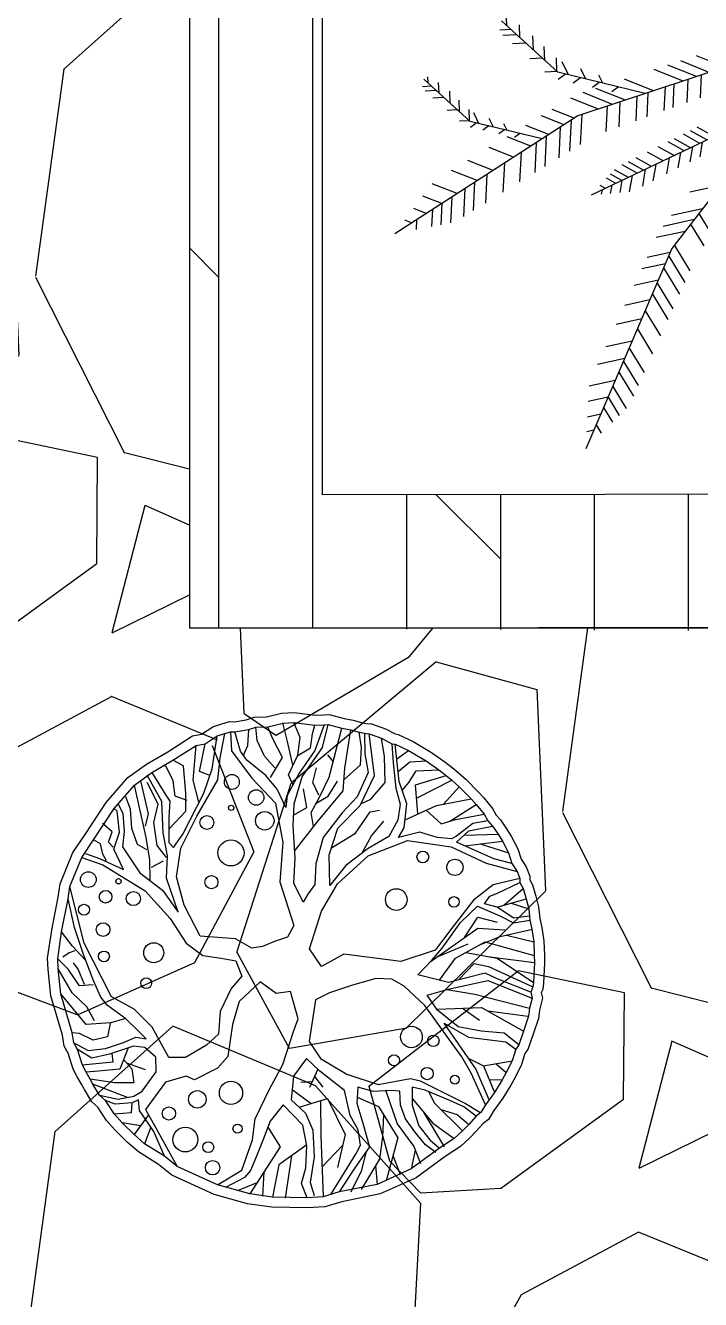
# Model space of a CAD drawing. Extents: x 58467 to 79089, y -33726 to -17391.
# Drawn here: x 74971.2 to 75016.8, y -19358.2 to -19272 of the extents above; entities that cross this region are included whole.
import ezdxf

# ---------------------------------------------------------------- set-up
doc = ezdxf.new("R2010")
doc.units = 0
doc.header["$LTSCALE"] = 100
for name, color, linetype in [('BA_elev4', 252, 'Continuous'), ('BA_env_landscp', 84, 'Continuous'), ('BA_mat_timber', 44, 'Continuous')]:
    doc.layers.add(name, color=color, linetype=linetype)

# ---------------------------------------------------------------- blocks, each defined once
blk = doc.blocks.new('MAVİ SEDİR')
for p, q in [((215615.19, 56198.48), (215610.17, 56175.36)), ((215704.25, 56201.67), (215712.77, 56180.28)), ((215585.95, 56175.88), (215569.75, 56185.72)), ((215594.09, 56182.17), (215578.1, 56191.88)), ((215597.51, 56184.81), (215592.43, 56161.45)), ((215649.45, 56188.15), (215656.36, 56175.69)), ((215652.25, 56192.98), (215658.96, 56180.9)), ((215700.37, 56189.95), (215708.94, 56168.43)), ((215570.08, 56163.61), (215550.79, 56175.34)), ((215589.5, 56178.62), (215584.39, 56155.15)), ((215644.22, 56177.18), (215632.97, 56175.2)), ((215647.79, 56184.68), (215636.83, 56182.75)), ((215643.6, 56175.89), (215650.37, 56163.7)), ((215646.89, 56182.79), (215653.74, 56170.45)), ((215698.38, 56183.93), (215681.27, 56183.12)), ((215697.21, 56180.4), (215705.82, 56158.77)), ((215553.11, 56155.52), (215533.41, 56167.49)), ((215562.02, 56159.35), (215542.14, 56171.43)), ((215580.62, 56171.76), (215575.88, 56149.97)), ((215639.95, 56168.24), (215628.37, 56166.19)), ((215641.24, 56170.93), (215647.94, 56158.85)), ((215695.02, 56173.78), (215677.65, 56172.96)), ((215693.84, 56170.22), (215702.5, 56148.48)), ((215533.39, 56147.06), (215514.1, 56158.77)), ((215541.64, 56150.6), (215522.18, 56162.42)), ((215556.25, 56156.87), (215552.39, 56139.11)), ((215564.7, 56160.49), (215560.9, 56143.04)), ((215635.89, 56159.7), (215623.97, 56157.6)), ((215637.65, 56163.4), (215644.26, 56151.48)), ((215689.34, 56156.63), (215671.53, 56155.79)), ((215691.54, 56163.26), (215673.9, 56162.43)), ((215507.16, 56135.8), (215488.43, 56147.18)), ((215520.87, 56141.68), (215501.85, 56153.24)), ((215543.78, 56151.52), (215539.82, 56133.29)), ((215631.07, 56149.61), (215618.78, 56147.44)), ((215629.57, 56146.44), (215635.97, 56134.9)), ((215633.72, 56155.15), (215640.23, 56143.42)), ((215686.48, 56147.99), (215695.24, 56126.02)), ((215492.68, 56129.59), (215474.26, 56140.78)), ((215514.72, 56139.05), (215510.52, 56119.74)), ((215528.91, 56145.14), (215524.83, 56126.36)), ((215627.33, 56141.75), (215614.74, 56139.53)), ((215626.69, 56140.41), (215633.02, 56129)), ((215685.06, 56143.69), (215666.92, 56142.84)), ((215684.36, 56141.59), (215700.45, 56075.85)), ((215463.8, 56117.19), (215447.19, 56127.28)), ((215474.64, 56121.85), (215456.59, 56132.81)), ((215482.65, 56125.28), (215464.43, 56136.35)), ((215497.94, 56131.84), (215493.6, 56111.92)), ((215622.58, 56131.77), (215610.41, 56129.63)), ((215621.29, 56129.07), (215627.06, 56118.66)), ((215624.4, 56135.59), (215630.67, 56124.29)), ((215682.32, 56135.42), (215663.96, 56134.55)), ((215455.63, 56113.69), (215441.91, 56122.02)), ((215468.29, 56119.12), (215464, 56099.41)), ((215484.88, 56126.24), (215480.45, 56105.83)), ((215618.95, 56124.16), (215609.78, 56122.54)), ((215616.74, 56119.52), (215620.55, 56112.64)), ((215618.95, 56124.16), (215623.71, 56115.57)), ((215678.1, 56122.68), (215659.42, 56121.79)), ((215679.46, 56126.78), (215688.31, 56104.57)), ((215689.31, 56121.38), (215685.62, 56116.46)), ((215434.84, 56104.77), (215428.49, 56108.63)), ((215447.92, 56110.38), (215436.93, 56117.05)), ((215442.87, 56108.21), (215440.7, 56098.25)), ((215455.63, 56113.69), (215452.4, 56098.83)), ((215611.82, 56109.21), (215608.54, 56108.63)), ((215615.29, 56116.48), (215609.14, 56115.4)), ((215612.99, 56111.66), (215615.2, 56107.68)), ((215674.87, 56112.91), (215655.93, 56112.01)), ((215676.28, 56117.16), (215685.17, 56094.85)), ((215692.17, 56109.67), (215698.21, 56106.77)), ((215430.78, 56103.02), (215429.63, 56097.7)), ((215672.75, 56106.51), (215681.01, 56085.8)), ((215692.79, 56107.13), (215688.95, 56102.01)), ((215668.57, 56093.87), (215646.02, 56092.81)), ((215696.29, 56092.85), (215692.29, 56087.51)), ((215695.26, 56097.06), (215703.11, 56093.29)), ((215664.27, 56085.83), (215641.03, 56084.73)), ((215660.87, 56080.55), (215667.6, 56063.66)), ((215665.85, 56088.27), (215672.46, 56071.68)), ((215699.02, 56081.67), (215694.9, 56076.17)), ((215698.48, 56083.89), (215708.24, 56079.2)), ((215659.02, 56077.67), (215635.99, 56076.58)), ((215700.45, 56075.85), (215739.11, 56033.43)), ((215701.05, 56075.18), (215700.56, 56066.08)), ((215701.05, 56075.18), (215711.3, 56074.79)), ((215652.26, 56067.18), (215629.52, 56066.1)), ((215650.2, 56063.98), (215663.43, 56009.9)), ((215653.52, 56069.14), (215660.43, 56051.81)), ((215709.42, 56066.01), (215719.95, 56065.6)), ((215710.96, 56064.32), (215710.44, 56054.75)), ((215647.4, 56059.63), (215624.86, 56058.56)), ((215644.76, 56055.54), (215651.87, 56037.68)), ((215717.17, 56057.5), (215727.98, 56057.09)), ((215722.34, 56051.83), (215721.79, 56041.73)), ((215640.02, 56048.17), (215617.79, 56047.12)), ((215636.4, 56042.55), (215643.71, 56024.2)), ((215654.27, 56047.36), (215651.24, 56043.31)), ((215726.47, 56047.31), (215736.2, 56046.93)), ((215728.67, 56044.89), (215728.1, 56034.49)), ((215631.94, 56035.63), (215610.05, 56034.6)), ((215657.14, 56035.64), (215653.97, 56031.42)), ((215656.63, 56037.72), (215661.59, 56035.34)), ((215732.61, 56040.57), (215732.15, 56032.17)), ((215735.5, 56037.4), (215741.18, 56037.18)), ((215623.41, 56022.39), (215601.87, 56021.37)), ((215626.51, 56027.2), (215634.05, 56008.25)), ((215660.01, 56023.89), (215656.72, 56019.5)), ((215659.16, 56027.36), (215665.62, 56024.25)), ((215617.49, 56013.21), (215596.21, 56012.2)), ((215618.81, 56015.26), (215626.54, 55995.85)), ((215662.26, 56014.7), (215658.87, 56010.17)), ((215661.81, 56016.52), (215669.84, 56012.66)), ((215612.78, 56005.88), (215591.68, 56004.89)), ((215663.43, 56009.9), (215695.24, 55975.01)), ((215663.93, 56009.35), (215663.53, 56001.87)), ((215663.93, 56009.35), (215672.36, 56009.03)), ((215606.39, 55995.97), (215586.97, 55995.05)), ((215609.03, 56000.08), (215616.5, 55981.34)), ((215670.81, 56001.81), (215679.48, 56001.48)), ((215672.08, 56000.42), (215671.65, 55992.54)), ((215677.19, 55994.81), (215686.08, 55994.47)), ((215601.57, 55988.49), (215585.54, 55987.74)), ((215601.57, 55988.49), (215607.2, 55974.37)), ((215681.44, 55990.15), (215680.99, 55981.84)), ((215684.84, 55986.42), (215692.84, 55986.12)), ((215686.65, 55984.44), (215686.18, 55975.88)), ((215597.03, 55981.44), (215584.19, 55980.83)), ((215594.05, 55976.82), (215597.83, 55967.35)), ((215689.89, 55980.88), (215689.51, 55973.97)), ((215692.27, 55978.27), (215696.94, 55978.09)), ((215589.32, 55969.48), (215581.9, 55969.13)), ((215586.93, 55965.76), (215588.95, 55960.71))]:
    blk.add_line(p, q)
for points in [[(215733.44, 56289.88), (215567.74, 56161.8), (215416.92, 56097.07)], [(215733.44, 56289.88), (215667.64, 56091.05), (215578.76, 55953.08)], [(215733.44, 56289.88), (215651.08, 56191.59), (215607.85, 56100.87)]]:
    blk.add_lwpolyline(points)
blk = doc.blocks.new('buxus')
at = {"linetype": 'Continuous'}
for p, q in [((2913.06, 24934.84), (2912.54, 24936.93)), ((2914.46, 24935.27), (2913.75, 24936.98)), ((2915.85, 24935.7), (2916.12, 24936.69)), ((2917.18, 24936.72), (2916.12, 24933.83)), ((2916.99, 24934.16), (2917.62, 24936.74)), ((2904.55, 24931.75), (2905.14, 24935.46)), ((2905.47, 24932.99), (2905.99, 24935.75)), ((2906.63, 24935.94), (2906.75, 24933.79)), ((2907.74, 24933.75), (2907.13, 24935.91)), ((2908.58, 24934.38), (2908.69, 24936.19)), ((2909.65, 24934.95), (2909.49, 24936.44)), ((2911.36, 24935.23), (2910.85, 24936.49)), ((2912.5, 24933.02), (2911.36, 24935.23)), ((2914.21, 24933.31), (2914.46, 24935.27)), ((2915.64, 24934.11), (2915.85, 24935.7)), ((2917.73, 24930.8), (2919.18, 24936.35)), ((2919.5, 24931.85), (2920.18, 24936.16)), ((2921.38, 24934.17), (2921.12, 24935.89)), ((2921.74, 24935.76), (2921.76, 24933.43)), ((2922.84, 24930.99), (2922.27, 24935.71)), ((2902.42, 24930.47), (2902.75, 24934.39)), ((2903.14, 24931.47), (2903.79, 24934.58)), ((2906.75, 24933.79), (2909.04, 24930.71)), ((2908.09, 24933.31), (2908.58, 24934.38)), ((2910.44, 24933.17), (2909.65, 24934.95)), ((2913.65, 24932.16), (2913.06, 24934.84)), ((2914.14, 24933.23), (2915.64, 24934.11)), ((2916.12, 24933.83), (2914.35, 24931.28)), ((2914.7, 24930.84), (2916.99, 24934.16)), ((2921.28, 24932.21), (2921.38, 24934.17)), ((2923.98, 24933.14), (2923.64, 24935.21)), ((2924.81, 24934.59), (2924.96, 24932.42)), ((2925.64, 24930.34), (2925.19, 24934.54)), ((2925.37, 24932.88), (2926.67, 24933.83)), ((2901.34, 24932.08), (2900.14, 24932.72)), ((2905.21, 24930.5), (2905.47, 24932.99)), ((2908.45, 24932.72), (2907.74, 24933.75)), ((2910.6, 24930.99), (2908.45, 24932.72)), ((2911.64, 24931.86), (2910.44, 24933.17)), ((2911.15, 24930.79), (2912.5, 24933.02)), ((2913.16, 24931.09), (2914.21, 24933.31)), ((2918.22, 24932.55), (2917.61, 24933.35)), ((2921.76, 24933.43), (2922.13, 24931.34)), ((2924.06, 24930.2), (2923.98, 24933.14)), ((2924.96, 24932.42), (2925.26, 24929.57)), ((2925.52, 24931.45), (2926.84, 24932.56)), ((2926.84, 24932.56), (2928.67, 24932.65)), ((2898.89, 24928.09), (2897.22, 24931.03)), ((2897.78, 24931.35), (2899.34, 24928.78)), ((2899.38, 24932.01), (2899.06, 24932.15)), ((2900.15, 24930.39), (2899.38, 24932.01)), ((2901.59, 24929.01), (2901.34, 24932.08)), ((2904.24, 24931.06), (2903.14, 24931.47)), ((2903.63, 24929.01), (2904.55, 24931.75)), ((2911.9, 24929.46), (2910.6, 24930.99)), ((2914.35, 24931.28), (2913.03, 24928.75)), ((2913.65, 24929.98), (2913.16, 24931.09)), ((2915.9, 24930.21), (2916.33, 24931.88)), ((2919.32, 24929.28), (2919.5, 24931.85)), ((2919.35, 24930.48), (2921.28, 24932.21)), ((2922.13, 24931.34), (2920.91, 24928.59)), ((2921.24, 24927.62), (2922.84, 24930.99)), ((2926.71, 24930.23), (2927.55, 24931.54)), ((2927.49, 24929.95), (2930.91, 24931.02)), ((2927.55, 24931.54), (2930.11, 24931.64)), ((2897.12, 24924.03), (2895.82, 24929.93)), ((2897.37, 24926.67), (2896.52, 24930.41)), ((2898.47, 24927.77), (2897.23, 24930.21)), ((2900.41, 24928.67), (2900.15, 24930.39)), ((2903.05, 24928.01), (2902.42, 24930.47)), ((2902.84, 24926.42), (2905.21, 24930.5)), ((2909.04, 24930.71), (2911.68, 24927.87)), ((2913.81, 24927.8), (2914.7, 24930.84)), ((2915.21, 24927.4), (2914.84, 24929.49)), ((2916.58, 24928.8), (2915.9, 24930.21)), ((2916.67, 24928.58), (2917.73, 24930.8)), ((2917.65, 24928.69), (2918.68, 24930.38)), ((2922.45, 24928.34), (2924.06, 24930.2)), ((2925.26, 24929.57), (2925.76, 24927.78)), ((2926.51, 24927.81), (2925.64, 24930.34)), ((2925.98, 24929.33), (2926.71, 24930.23)), ((2927.73, 24926.67), (2927.49, 24929.95)), ((2927.6, 24928.45), (2931.58, 24930.46)), ((2930.62, 24927.78), (2932.39, 24929.73)), ((2895.35, 24927.2), (2894.83, 24928.61)), ((2899.03, 24924.55), (2898.89, 24928.09)), ((2899.34, 24928.78), (2899.79, 24928.12)), ((2899.79, 24928.12), (2899.68, 24926.31)), ((2901.75, 24928.19), (2900.41, 24928.67)), ((2901.24, 24924.41), (2903.63, 24929.01)), ((2901.58, 24926.98), (2901.59, 24929.01)), ((2912.87, 24927.39), (2911.9, 24929.46)), ((2913.03, 24928.75), (2912.87, 24927.39)), ((2915.73, 24926.82), (2916.67, 24928.58)), ((2916.15, 24927.81), (2917.65, 24928.69)), ((2916.37, 24925.71), (2919.32, 24929.28)), ((2920.91, 24928.59), (2919.21, 24926.79)), ((2921.32, 24927.8), (2922.45, 24928.34)), ((2929.85, 24927.63), (2933.73, 24928.38)), ((2893.86, 24927), (2893.53, 24927.29)), ((2894.11, 24924.6), (2893.86, 24927)), ((2893.92, 24927.9), (2894.5, 24926.72)), ((2894.5, 24926.72), (2894.63, 24924.69)), ((2895.51, 24925.03), (2895.35, 24927.2)), ((2897.06, 24925.31), (2897.37, 24926.67)), ((2898, 24925.72), (2898.47, 24927.77)), ((2899.74, 24925.03), (2901.58, 24926.98)), ((2911.68, 24927.87), (2912.53, 24923.47)), ((2913.69, 24925.31), (2913.81, 24927.8)), ((2913.72, 24926.52), (2915.21, 24927.4)), ((2915.97, 24925.25), (2915.73, 24926.82)), ((2919.21, 24926.79), (2917.08, 24924.01)), ((2918.71, 24925.05), (2921.24, 24927.62)), ((2920.73, 24924.52), (2922.37, 24926.91)), ((2922.37, 24926.91), (2923.41, 24927.1)), ((2925.76, 24927.78), (2925.49, 24925.97)), ((2926.19, 24925.09), (2926.51, 24927.81)), ((2926.3, 24926.01), (2929.85, 24927.63)), ((2928.67, 24927.09), (2930.38, 24925.55)), ((2931.35, 24925.85), (2934.31, 24927.74)), ((2931.99, 24926.06), (2935.2, 24926.66)), ((2893.28, 24924.65), (2892.2, 24925.58)), ((2898.36, 24923.1), (2898, 24925.72)), ((2899.68, 24926.31), (2899.68, 24923.45)), ((2901.03, 24922.82), (2902.84, 24926.42)), ((2913.92, 24921.71), (2913.69, 24925.31)), ((2913.85, 24922.46), (2916.37, 24925.71)), ((2922.5, 24924.21), (2923.92, 24925.84)), ((2925.49, 24925.97), (2924.48, 24924.13)), ((2930.38, 24925.55), (2931.99, 24926.06)), ((2933.92, 24925.6), (2932.11, 24924.18)), ((2933.48, 24924.76), (2936.15, 24925.3)), ((2935.63, 24925.89), (2933.92, 24925.6)), ((2891.98, 24923.32), (2891.18, 24923.74)), ((2892.87, 24923.5), (2893.28, 24924.65)), ((2893.48, 24922.7), (2894.11, 24924.6)), ((2894.63, 24924.69), (2894.44, 24922.96)), ((2896.15, 24923.24), (2895.51, 24925.03)), ((2897.54, 24921.49), (2897.12, 24924.03)), ((2899.54, 24921.94), (2899.03, 24924.55)), ((2900.2, 24922.87), (2901.24, 24924.41)), ((2917.08, 24924.01), (2916.26, 24921.04)), ((2917.74, 24922.08), (2918.71, 24925.05)), ((2917.99, 24922.84), (2920.73, 24924.52)), ((2921.47, 24922.27), (2922.5, 24924.21)), ((2924.48, 24924.13), (2922.13, 24922.76)), ((2925.55, 24924.02), (2926.19, 24925.09)), ((2927.98, 24924.63), (2925.55, 24924.02)), ((2929.93, 24924.03), (2927.98, 24924.63)), ((2931.54, 24923.86), (2929.93, 24924.03)), ((2932.11, 24924.18), (2931.54, 24923.86)), ((2932.1, 24923.5), (2933.48, 24924.76)), ((2932.96, 24924.29), (2936.79, 24924.39)), ((2892.26, 24922.13), (2891.98, 24923.32)), ((2893.39, 24922.92), (2892.87, 24923.5)), ((2894.56, 24920.41), (2893.48, 24922.7)), ((2894.44, 24922.96), (2896.41, 24920.02)), ((2897.2, 24922.61), (2896.15, 24923.24)), ((2899.4, 24921.78), (2898.36, 24923.1)), ((2899.68, 24923.45), (2900.2, 24922.87)), ((2900.54, 24919.57), (2901.03, 24922.82)), ((2912.53, 24923.47), (2912.17, 24919.01)), ((2922.13, 24922.76), (2919.61, 24920.87)), ((2922.14, 24921.94), (2926.57, 24923.68)), ((2926.57, 24923.68), (2931.48, 24922.95)), ((2931.48, 24922.95), (2935.45, 24921.14)), ((2936.31, 24921.62), (2932.1, 24923.5)), ((2933.04, 24923.09), (2934.85, 24923.3)), ((2934.77, 24923.29), (2937.97, 24922.29)), ((2934.85, 24923.3), (2937.27, 24923.59)), ((2889.86, 24921.78), (2892.24, 24920.92)), ((2890.29, 24922.2), (2891.86, 24921.66)), ((2891.86, 24921.66), (2894.56, 24920.41)), ((2892.24, 24920.92), (2897, 24918.01)), ((2892.64, 24921.39), (2892.26, 24922.13)), ((2897.56, 24919.16), (2897.54, 24921.49)), ((2897.71, 24920.67), (2899.07, 24921.39)), ((2899.42, 24919.45), (2899.54, 24921.94)), ((2913.77, 24918.85), (2913.92, 24921.71)), ((2916.26, 24921.04), (2916.13, 24918.71)), ((2917.81, 24918.62), (2917.74, 24922.08)), ((2919.61, 24920.87), (2917.81, 24918.62)), ((2918.69, 24918.8), (2922.14, 24921.94)), ((2935.45, 24921.14), (2938.93, 24920.18)), ((2938.33, 24921.1), (2936.31, 24921.62)), ((2896.41, 24920.02), (2898.96, 24918.08)), ((2900.74, 24915.59), (2899.42, 24919.45)), ((2901.41, 24916.37), (2900.54, 24919.57)), ((2890.14, 24912.12), (2888.54, 24918.5)), ((2897, 24918.01), (2899.83, 24914.88)), ((2898.96, 24918.08), (2900.74, 24915.59)), ((2912.17, 24919.01), (2913.75, 24914.11)), ((2914.83, 24916.71), (2913.77, 24918.85)), ((2916.13, 24918.71), (2915.34, 24917.63)), ((2916.9, 24915.73), (2918.69, 24918.8)), ((2936.24, 24918.69), (2934.01, 24916.95)), ((2939.22, 24919.41), (2936.24, 24918.69)), ((2936.72, 24917.73), (2939.24, 24918.95)), ((2937.44, 24916.37), (2939.62, 24918.25)), ((2889.05, 24913.88), (2888.33, 24917.09)), ((2915.34, 24917.63), (2914.83, 24916.71)), ((2934.01, 24916.95), (2931.55, 24913.78)), ((2935.26, 24916.55), (2935.85, 24917.4)), ((2936.66, 24916.15), (2935.26, 24916.55)), ((2935.85, 24917.4), (2936.72, 24917.73)), ((2936.66, 24916.15), (2939.96, 24917.09)), ((2938.26, 24916.61), (2940.23, 24915.99)), ((2903.22, 24912.9), (2901.41, 24916.37)), ((2915.54, 24911.47), (2916.9, 24915.73)), ((2932.54, 24914.42), (2934.46, 24916.29)), ((2934.46, 24916.29), (2936.99, 24915.18)), ((2938.53, 24914.94), (2936.66, 24916.15)), ((2936.99, 24915.18), (2938.51, 24914.41)), ((2940.32, 24915.15), (2938.53, 24914.94)), ((2890.05, 24910.84), (2889.05, 24913.88)), ((2899.83, 24914.88), (2901.64, 24912.09)), ((2913.75, 24914.11), (2913.05, 24912.8)), ((2929.13, 24910.01), (2934.49, 24913.81)), ((2931.55, 24913.78), (2929.69, 24911.3)), ((2930.49, 24911.56), (2932.54, 24914.42)), ((2932.98, 24912.74), (2934.51, 24915.02)), ((2934.49, 24913.81), (2937.53, 24913.62)), ((2934.51, 24915.02), (2936.68, 24914.49)), ((2937.01, 24912.85), (2940.64, 24913.68)), ((2938.51, 24914.41), (2940.37, 24914.7)), ((2888.82, 24911.77), (2887.59, 24913.38)), ((2907.18, 24912.59), (2903.22, 24912.9)), ((2909.03, 24911.53), (2907.18, 24912.59)), ((2911.59, 24912.3), (2910.22, 24911.72)), ((2913.05, 24912.8), (2911.59, 24912.3)), ((2931.98, 24910.41), (2935.33, 24912.26)), ((2934.73, 24911.93), (2937.01, 24912.85)), ((2935.33, 24912.26), (2940.86, 24910.73)), ((2937.73, 24913.01), (2940.79, 24912.24)), ((2888.45, 24911), (2887.74, 24910.53)), ((2889.1, 24911.25), (2888.45, 24911)), ((2890.27, 24910.24), (2888.82, 24911.77)), ((2891.21, 24907.8), (2890.05, 24910.84)), ((2893.2, 24906.06), (2890.14, 24912.12)), ((2901.64, 24912.09), (2903.52, 24910.73)), ((2910.22, 24911.72), (2909.03, 24911.53)), ((2916.88, 24909.48), (2915.54, 24911.47)), ((2919.38, 24910.85), (2916.88, 24909.48)), ((2925.82, 24910.03), (2919.38, 24910.85)), ((2929.69, 24911.3), (2925.82, 24910.03)), ((2929.35, 24910.24), (2930.49, 24911.56)), ((2929.83, 24910.51), (2933.39, 24912.04)), ((2933.16, 24911.06), (2936.66, 24910.43)), ((2888.34, 24909.19), (2887.16, 24910.35)), ((2889.47, 24909.16), (2888.94, 24909.89)), ((2903.52, 24910.73), (2905.59, 24910.42)), ((2905.59, 24910.42), (2907.21, 24910.11)), ((2907.21, 24910.11), (2907.92, 24908.4)), ((2927.72, 24908.52), (2929.35, 24910.24)), ((2930.16, 24907.93), (2931.98, 24910.41)), ((2932.33, 24907.96), (2934.08, 24909.81)), ((2934.08, 24909.81), (2935.7, 24909.49)), ((2935.43, 24910.65), (2936.16, 24910.52)), ((2935.7, 24909.49), (2940.7, 24907.17)), ((2936.16, 24910.52), (2940.87, 24909.91)), ((2936.66, 24910.43), (2940.76, 24907.67)), ((2888.77, 24906.5), (2887.2, 24909.23)), ((2889.6, 24907.28), (2888.34, 24909.19)), ((2890.18, 24907.46), (2889.47, 24909.16)), ((2907.92, 24908.4), (2906.71, 24907.01)), ((2923, 24908.13), (2920.28, 24907.35)), ((2924.82, 24908.04), (2923, 24908.13)), ((2926.19, 24907.26), (2924.82, 24908.04)), ((2931.21, 24907.67), (2927.72, 24908.52)), ((2935.33, 24908.73), (2931.21, 24907.67)), ((2936.68, 24908.1), (2935.33, 24908.73)), ((2940.47, 24906.58), (2936.68, 24908.1)), ((2890.45, 24904.91), (2888.77, 24906.5)), ((2891.17, 24907.42), (2889.6, 24907.28)), ((2892, 24906.02), (2891.21, 24907.8)), ((2906.71, 24907.01), (2905.47, 24904.4)), ((2909.96, 24907.73), (2907.62, 24905.53)), ((2911.76, 24906.44), (2909.96, 24907.73)), ((2909.96, 24907.73), (2909.96, 24907.73)), ((2913.4, 24906.65), (2911.76, 24906.44)), ((2914.25, 24903.59), (2913.4, 24906.65)), ((2917.8, 24906.51), (2916.22, 24905.7)), ((2920.28, 24907.35), (2917.8, 24906.51)), ((2928.53, 24905.09), (2926.19, 24907.26)), ((2928.79, 24906.23), (2931.14, 24906.92)), ((2931.02, 24906.88), (2934.14, 24906.35)), ((2931.14, 24906.92), (2935.64, 24907.91)), ((2935.64, 24907.91), (2940.62, 24905.91)), ((2890.36, 24902.95), (2887.5, 24906.38)), ((2892.78, 24905.07), (2892, 24906.02)), ((2894.83, 24903.56), (2892.78, 24905.07)), ((2895.77, 24904.65), (2893.2, 24906.06)), ((2907.62, 24905.53), (2906.84, 24902.95)), ((2916.22, 24905.7), (2915.51, 24901.01)), ((2931.29, 24901.21), (2928.53, 24905.09)), ((2929.95, 24904.54), (2928.79, 24906.23)), ((2934.14, 24906.35), (2940.33, 24904.78)), ((2891.3, 24903.36), (2890.45, 24904.91)), ((2897.8, 24902.62), (2895.77, 24904.65)), ((2905.47, 24904.4), (2905.29, 24901.84)), ((2929.88, 24904.65), (2934.91, 24904.87)), ((2932.27, 24902.67), (2929.95, 24904.54)), ((2932.78, 24904.78), (2934.68, 24903.44)), ((2934.91, 24904.87), (2939.66, 24902.2)), ((2935.62, 24904.47), (2940.13, 24903.88)), ((2893.14, 24903.12), (2890.36, 24902.95)), ((2893.07, 24903.05), (2892.78, 24901.53)), ((2894.68, 24903.56), (2893.14, 24903.12)), ((2896.17, 24902.26), (2894.83, 24903.56)), ((2897.11, 24901.32), (2896.17, 24902.26)), ((2899.67, 24899.23), (2897.8, 24902.62)), ((2906.84, 24902.95), (2906.31, 24899.32)), ((2913.73, 24902.15), (2914.25, 24903.59)), ((2934.28, 24897.93), (2930.71, 24903.07)), ((2930.71, 24903.07), (2933.45, 24901.51)), ((2934.89, 24902.17), (2932.27, 24902.67)), ((2889.63, 24901.94), (2888.8, 24901.99)), ((2888.99, 24900.87), (2890.59, 24900.02)), ((2891.15, 24901.17), (2889.63, 24901.94)), ((2892.78, 24901.53), (2891.15, 24901.17)), ((2892.53, 24900.25), (2894.58, 24900.92)), ((2894.58, 24900.92), (2895.95, 24901.5)), ((2895.95, 24901.5), (2897.11, 24901.32)), ((2905.29, 24901.84), (2903.91, 24900.59)), ((2912.53, 24898.42), (2913.73, 24902.15)), ((2915.51, 24901.01), (2916.77, 24899.1)), ((2932.7, 24899.3), (2931.29, 24901.21)), ((2933.45, 24901.51), (2937.66, 24900.99)), ((2937.48, 24901.96), (2934.89, 24902.17)), ((2939.13, 24900.66), (2937.48, 24901.96)), ((2937.66, 24900.99), (2938.81, 24900.13)), ((2890.99, 24899.13), (2889.37, 24900.13)), ((2890.59, 24900.02), (2892.53, 24900.25)), ((2892.98, 24899.59), (2890.99, 24899.13)), ((2895.68, 24900.51), (2892.98, 24899.59)), ((2893.25, 24899.68), (2893.38, 24898.69)), ((2895.1, 24900.31), (2894.14, 24897.9)), ((2896.98, 24900.33), (2895.68, 24900.51)), ((2898.23, 24899.25), (2896.98, 24900.33)), ((2903.91, 24900.59), (2901.56, 24899.22)), ((2906.31, 24899.32), (2905.17, 24898)), ((2893.38, 24898.69), (2889.96, 24898.34)), ((2894.14, 24897.9), (2891.75, 24897.66)), ((2894.58, 24898.99), (2895.5, 24897.95)), ((2894.92, 24898.6), (2897.02, 24897.85)), ((2895.5, 24897.95), (2895.74, 24896.37)), ((2898.26, 24897.6), (2898.23, 24899.25)), ((2901.56, 24899.22), (2899.67, 24899.23)), ((2905.17, 24898), (2902.58, 24896.7)), ((2911.01, 24895.65), (2912.53, 24898.42)), ((2915.18, 24899.11), (2913.73, 24897.11)), ((2916.69, 24897.67), (2915.18, 24899.11)), ((2916.46, 24897.89), (2915.53, 24895.82)), ((2916.77, 24899.1), (2919.75, 24897.33)), ((2933.73, 24897.46), (2932.7, 24899.3)), ((2933.48, 24899.09), (2935.15, 24898.26)), ((2935.78, 24894.45), (2934.28, 24897.93)), ((2935.15, 24898.26), (2938.37, 24898.86)), ((2935.15, 24898.26), (2936.36, 24895.27)), ((2936.56, 24898.52), (2937.7, 24897.51)), ((2891.75, 24897.66), (2890.35, 24897.58)), ((2893.55, 24896.37), (2890.8, 24896.77)), ((2896.67, 24895.43), (2898.26, 24897.6)), ((2901.63, 24897.12), (2899.29, 24896.43)), ((2902.58, 24896.7), (2901.63, 24897.12)), ((2913.73, 24897.11), (2913.48, 24894.46)), ((2915.82, 24896.47), (2914.56, 24896.39)), ((2916.09, 24897.07), (2917.04, 24895.87)), ((2919.49, 24895.51), (2916.69, 24897.67)), ((2919.75, 24897.33), (2923.28, 24896.18)), ((2923.28, 24896.18), (2926.91, 24896.84)), ((2926.91, 24896.84), (2928, 24896.57)), ((2928, 24896.57), (2933.1, 24894.05)), ((2935.36, 24893.88), (2933.73, 24897.46)), ((2935.77, 24896.73), (2937.24, 24896.69)), ((2895.02, 24894.72), (2891.13, 24896.2)), ((2895.74, 24896.37), (2893.55, 24896.37)), ((2895.75, 24894.87), (2896.67, 24895.43)), ((2899.29, 24896.43), (2897.04, 24893.34)), ((2909.4, 24892.29), (2911.01, 24895.65)), ((2913.59, 24895.6), (2915.71, 24894.04)), ((2920.1, 24892.67), (2919.49, 24895.51)), ((2920.97, 24895.87), (2920.86, 24894.06)), ((2922.75, 24895.4), (2920.97, 24895.87)), ((2924.71, 24895.48), (2922.75, 24895.4)), ((2924.12, 24895.45), (2925.41, 24891.74)), ((2925.7, 24895.44), (2924.71, 24895.48)), ((2925.79, 24893.86), (2925.7, 24895.44)), ((2927.09, 24895.86), (2927.08, 24893.83)), ((2928.56, 24895.54), (2927.09, 24895.86)), ((2931.33, 24894.36), (2928.56, 24895.54)), ((2928.92, 24895.39), (2929.62, 24894.08)), ((2891.88, 24894.96), (2893.97, 24894.51)), ((2893.65, 24893.97), (2892.55, 24894.38)), ((2895.53, 24894.11), (2893.65, 24893.97)), ((2893.97, 24894.51), (2895.75, 24894.87)), ((2895.52, 24894.11), (2895.42, 24892.98)), ((2896.25, 24894.44), (2895.53, 24894.11)), ((2896.37, 24893.24), (2896.25, 24894.44)), ((2912.56, 24893.9), (2911.09, 24892.05)), ((2914.77, 24891.58), (2912.56, 24893.9)), ((2913.48, 24894.46), (2915.08, 24892.94)), ((2914.36, 24893.63), (2917.55, 24894.61)), ((2916.77, 24894.37), (2916.79, 24890.37)), ((2917.55, 24894.61), (2919.56, 24890.55)), ((2920.86, 24894.06), (2921.55, 24891.82)), ((2920.9, 24894.75), (2923.31, 24893.69)), ((2923.31, 24893.69), (2925.5, 24890.16)), ((2926.33, 24892.3), (2925.79, 24893.86)), ((2927.08, 24894.59), (2929.41, 24891.81)), ((2927.08, 24893.83), (2927.85, 24891.53)), ((2929.62, 24894.08), (2932.76, 24890.94)), ((2932.92, 24893.67), (2931.33, 24894.36)), ((2934.32, 24892.59), (2932.92, 24893.67)), ((2933.1, 24894.05), (2934.72, 24893.06)), ((2895.42, 24892.98), (2893.57, 24892.82)), ((2897.37, 24892.77), (2895.77, 24890.52)), ((2897.98, 24890.89), (2896.37, 24893.24)), ((2897.04, 24893.34), (2898.25, 24891.2)), ((2909.12, 24889.94), (2909.4, 24892.29)), ((2915.08, 24892.94), (2915.89, 24891.02)), ((2921.02, 24891.05), (2920.1, 24892.67)), ((2923.88, 24892.77), (2923.75, 24890.33)), ((2927.39, 24890.83), (2926.33, 24892.3)), ((2928.42, 24892.99), (2930.71, 24889.14)), ((2930.33, 24893.37), (2932.17, 24892.81)), ((2932.17, 24892.81), (2933.49, 24891.68)), ((2896.48, 24891.52), (2894.43, 24891.86)), ((2897.65, 24891.37), (2896.93, 24889.5)), ((2899.19, 24888.08), (2897.98, 24890.89)), ((2898.25, 24891.2), (2900.6, 24886.94)), ((2911.09, 24892.05), (2910.32, 24889.99)), ((2910.84, 24891.38), (2912.23, 24889.15)), ((2915.24, 24889.26), (2914.77, 24891.58)), ((2915.89, 24891.02), (2916.05, 24888.01)), ((2921.28, 24889.33), (2921.02, 24891.05)), ((2921.55, 24891.82), (2922.28, 24889.14)), ((2925.41, 24891.74), (2927.27, 24889.17)), ((2928.61, 24889.37), (2927.39, 24890.83)), ((2927.85, 24891.53), (2929.08, 24889.92)), ((2929.41, 24891.81), (2931.84, 24890.09)), ((2907.9, 24886.51), (2909.12, 24889.94)), ((2910.32, 24889.99), (2909.55, 24888.08)), ((2915.22, 24889.37), (2912.07, 24887.12)), ((2915.12, 24886.78), (2915.24, 24889.26)), ((2916.79, 24890.37), (2917.06, 24883.5)), ((2919.26, 24889.29), (2916.93, 24886.84)), ((2919.56, 24890.55), (2918.67, 24886.83)), ((2920.77, 24888.41), (2921.28, 24889.33)), ((2923.75, 24890.33), (2923.41, 24887.76)), ((2925.5, 24890.16), (2924.18, 24885.32)), ((2929.76, 24888.51), (2928.61, 24889.37)), ((2929.08, 24889.92), (2930.16, 24888.98)), ((2912.23, 24889.15), (2908.79, 24883.85)), ((2909.55, 24888.08), (2908.88, 24886.47)), ((2913.51, 24888.15), (2912.8, 24883.36)), ((2916.05, 24888.01), (2915.6, 24885.14)), ((2919.49, 24886.26), (2920.77, 24888.41)), ((2922.28, 24889.14), (2920.58, 24886.67)), ((2921.93, 24888.64), (2921.36, 24886.4)), ((2924.94, 24888.1), (2925.76, 24886.03)), ((2927.44, 24888.78), (2926.97, 24886.65)), ((2927.27, 24889.17), (2928.05, 24887.28)), ((2905.16, 24884.85), (2907.9, 24886.51)), ((2908.88, 24886.47), (2908.21, 24885.7)), ((2912.07, 24887.12), (2911.36, 24883.47)), ((2914.63, 24885.03), (2915.12, 24886.78)), ((2920.58, 24886.67), (2918.89, 24884.06)), ((2921.36, 24886.4), (2920.19, 24884.05)), ((2923.41, 24887.76), (2921.35, 24884.35)), ((2922.97, 24887.03), (2923.14, 24884.92)), ((2908.21, 24885.7), (2906.06, 24884.57)), ((2909.59, 24885.08), (2907.41, 24884.17)), ((2910.37, 24886.28), (2910.25, 24883.6)), ((2915.26, 24883.4), (2914.63, 24885.03)), ((2915.6, 24885.14), (2916.06, 24883.65)), ((2917.93, 24883.79), (2919.49, 24886.26))]:
    blk.add_line(p, q, dxfattribs=at)
blk.add_lwpolyline([(2907.07, 24937.05), (2908.41, 24937.29), (2909.3, 24937.57), (2910.69, 24937.62), (2912.38, 24938.04), (2913.79, 24938.11), (2916.17, 24937.82), (2917.13, 24937.86), (2917.75, 24937.88), (2919.42, 24937.44), (2920.44, 24937.26), (2921.39, 24936.99), (2921.91, 24936.88), (2922.52, 24936.82), (2924.1, 24936.25), (2925.17, 24935.69), (2925.53, 24935.63), (2927.21, 24934.83), (2929.29, 24933.6), (2930.79, 24932.56), (2931.62, 24931.91), (2932.32, 24931.32), (2933.17, 24930.55), (2934.55, 24929.16), (2935.17, 24928.48), (2936.14, 24927.3), (2936.56, 24926.55), (2937.04, 24926.01), (2937.74, 24925.01), (2938.25, 24924.15), (2939.02, 24922.73), (2939.37, 24921.58), (2939.94, 24920.7), (2940.35, 24919.64), (2940.36, 24919.25), (2940.67, 24918.69), (2941.05, 24917.39), (2941.35, 24916.19), (2941.46, 24915.27), (2941.49, 24914.88), (2941.72, 24913.87), (2941.92, 24912.34), (2942, 24910.76), (2942, 24909.89), (2941.88, 24907.59), (2941.81, 24906.9), (2941.65, 24906.49), (2941.78, 24905.89), (2941.44, 24904.56), (2941.32, 24903.62), (2940.74, 24901.84), (2940.14, 24900.13), (2939.79, 24899.65), (2939.43, 24898.44), (2938.7, 24896.98), (2938.22, 24896.11), (2937.31, 24894.65), (2936.7, 24893.79), (2936.3, 24893.25), (2935.69, 24892.24), (2935.09, 24891.76), (2934.31, 24890.9), (2933.55, 24890.13), (2932.55, 24889.2), (2930.81, 24888.05), (2927.55, 24885.67), (2923.49, 24883.84), (2919.17, 24882.96), (2917.26, 24882.38), (2915.28, 24882.26), (2911.27, 24882.34), (2908.56, 24882.74), (2904.77, 24883.78), (2900, 24885.97), (2898.53, 24887.15), (2896.25, 24888.59), (2894.99, 24889.69), (2893.6, 24891.08), (2892.67, 24892.13), (2891.69, 24893.62), (2891.01, 24894.22), (2890.16, 24895.62), (2889.82, 24896.2), (2889.35, 24897.05), (2888.91, 24897.91), (2888.32, 24899.69), (2887.9, 24900.5), (2887.69, 24901.73), (2886.38, 24906.16), (2886.07, 24909.15), (2886.02, 24910.41), (2886.48, 24913.57), (2887.22, 24917.29), (2887.44, 24918.8), (2888.86, 24922.31), (2890.24, 24924.37), (2892.62, 24927.97), (2895.05, 24930.77), (2897.17, 24932.3), (2899.55, 24933.69), (2902.33, 24935.47), (2903.37, 24935.66), (2904.64, 24936.48), (2905.64, 24936.83), (2906.5, 24937.09)], close=True, dxfattribs=at)
blk.add_lwpolyline([(2907.13, 24935.91), (2908.69, 24936.19), (2909.49, 24936.44), (2910.85, 24936.49), (2912.55, 24936.92), (2913.75, 24936.98), (2916.12, 24936.69), (2917.18, 24936.72), (2917.62, 24936.74), (2919.18, 24936.33), (2920.18, 24936.16), (2921.12, 24935.89), (2921.74, 24935.76), (2922.27, 24935.71), (2923.64, 24935.21), (2924.81, 24934.59), (2925.19, 24934.54), (2926.67, 24933.83), (2928.67, 24932.65), (2930.11, 24931.64), (2930.91, 24931.02), (2931.58, 24930.46), (2932.39, 24929.73), (2933.73, 24928.38), (2934.31, 24927.74), (2935.2, 24926.66), (2935.63, 24925.89), (2936.15, 24925.3), (2936.79, 24924.39), (2937.27, 24923.59), (2937.97, 24922.29), (2938.33, 24921.1), (2938.93, 24920.18), (2939.22, 24919.41), (2939.24, 24918.95), (2939.62, 24918.25), (2939.96, 24917.09), (2940.23, 24915.99), (2940.33, 24915.15), (2940.37, 24914.7), (2940.6, 24913.67), (2940.79, 24912.24), (2940.86, 24910.73), (2940.87, 24909.91), (2940.76, 24907.67), (2940.7, 24907.17), (2940.47, 24906.58), (2940.62, 24905.91), (2940.33, 24904.78), (2940.21, 24903.87), (2939.66, 24902.2), (2939.13, 24900.66), (2938.76, 24900.17), (2938.37, 24898.86), (2937.7, 24897.51), (2937.24, 24896.69), (2936.36, 24895.27), (2935.78, 24894.45), (2935.36, 24893.88), (2934.83, 24893), (2934.32, 24892.59), (2933.49, 24891.68), (2932.76, 24890.95), (2931.84, 24890.09), (2930.16, 24888.98), (2926.97, 24886.65), (2923.14, 24884.92), (2918.89, 24884.06), (2917.06, 24883.5), (2915.26, 24883.4), (2911.36, 24883.47), (2908.79, 24883.85), (2905.16, 24884.85), (2900.6, 24886.94), (2899.19, 24888.08), (2896.93, 24889.5), (2895.77, 24890.52), (2894.43, 24891.86), (2893.57, 24892.82), (2892.55, 24894.38), (2891.88, 24894.96), (2891.13, 24896.2), (2890.8, 24896.77), (2890.35, 24897.58), (2889.96, 24898.34), (2889.37, 24900.13), (2888.99, 24900.87), (2888.8, 24901.99), (2887.5, 24906.38), (2887.2, 24909.23), (2887.16, 24910.35), (2887.59, 24913.38), (2888.33, 24917.09), (2888.54, 24918.5), (2889.86, 24921.78), (2891.18, 24923.74), (2893.53, 24927.29), (2895.82, 24929.93), (2897.78, 24931.35), (2900.14, 24932.72), (2902.75, 24934.39), (2903.79, 24934.58), (2905.14, 24935.46), (2905.99, 24935.75), (2906.63, 24935.94), (2907.13, 24935.91)], dxfattribs=at)
for centre, radius in [((2906.78, 24930.28), 0.839), ((2909.52, 24928.53), 0.87), ((2906.7, 24927.36), 0.296), ((2910.49, 24925.9), 1.04), ((2903.97, 24925.7), 0.783), ((2906.68, 24922.28), 1.47), ((2928.3, 24921.82), 0.659), ((2931.91, 24920.65), 0.916), ((2890.61, 24919.27), 0.886), ((2904.48, 24918.98), 0.737), ((2892.55, 24917.33), 0.712), ((2894.01, 24919.08), 0.298), ((2925.31, 24917.02), 1.22), ((2895.68, 24917.13), 0.797), ((2931.81, 24916.76), 0.592), ((2890.12, 24915.87), 0.618), ((2892.27, 24913.63), 0.773), ((2892.37, 24910.61), 0.61), ((2897.98, 24911.03), 1.13), ((2897.13, 24907.59), 0.611), ((2927.02, 24901.53), 1.22), ((2929.48, 24901.09), 0.647), ((2925.05, 24898.9), 0.616), ((2928.79, 24897.4), 0.69), ((2906.68, 24895.23), 1.31), ((2931.91, 24896.72), 0.496), ((2902.89, 24894.5), 0.979), ((2899.69, 24892.91), 0.748), ((2901.54, 24889.97), 1.4), ((2907.42, 24891.19), 0.511), ((2904.12, 24889.11), 0.616), ((2904.61, 24886.79), 0.81)]:
    blk.add_circle(centre, radius, dxfattribs=at)

msp = doc.modelspace()

# ---------------------------------------------------------------- hatches: boundary and pattern name
at = {"layer": 'BA_elev4'}
h = msp.add_hatch(dxfattribs=at)
h.set_pattern_fill('GRAVEL', color=256, scale=2, angle=224.5302)
h.set_pattern_definition([(92.5429865, (32893.2816, 12386.34), (-30.9127423, 610.93142198), [6.83443, -676.609673]), (49.49994, (32892.9784, 12393.1677), (-398.94692368, -463.71775046), [11.728094, -1161.08098]), (357.040646, (32900.5952, 12402.0858), (-754.0216222, 42.10502648), [8.26963, -818.694456]), (131.803888, (32905.8125, 12425.0333), (676.29131219, -759.91229827), [10.68009, -1057.32875]), (157.363853, (32898.6933, 12432.9946), (608.57515158, -256.44579325), [10.472674, -1036.796155]), (221.803888, (32889.0273, 12437.0253), (759.91229827, 676.29131219), [10.68009, -1057.32875]), (262.2244395, (32881.066, 12429.9061), (114.533728223, 825.27218849), [14.123873, -1398.262306]), (296.7855274, (32879.1552, 12415.912), (530.255773965, -1046.092698654), [13.33439, -1320.10513]), (345.9597646, (32885.1644, 12404.0085), (752.843487, -185.78429451), [10.71626, -1060.910914]), (39.766557, (32895.5605, 12401.4087), (-433.98314148, -355.66376384), [12.234266, -599.47874]), (86.9276368, (32904.9645, 12409.2345), (42.69409434, 825.86125609), [15.82156, -1566.33545]), (3.344274, (32869.604, 12390.1264), (467.25215417, 32.0908775), [5.40009, -534.611316]), (35.9994334, (32874.995, 12390.4414), (-542.03712601, -390.69997955), [10.27364, -1017.09278]), (89.5302, (32883.307, 12396.48), (-35.625283, 36.21435), [7.184187, -64.65786]), (67.72879, (32890.1166, 12394.628), (-109.8211875, -250.55511725), [3.868826, -383.012447]), (156.331609, (32891.583, 12398.208), (143.0902002, -73.0177691), [5.47131, -268.09506]), (255.493956, (32886.572, 12400.405), (-37.392486, -179.304551), [8.886393, -287.325963]), (26.09525, (32884.346, 12391.802), (-108.0539847, -35.0362156), [6.425743, -154.21796]), (240.9197393, (32912.5871, 12418.871), (-255.26765807, -464.89588377), [9.00176, -891.176533]), (294.876375, (32908.212, 12411.004), (-247.02071163, 540.85899089), [7.55198, -747.644314]), (157.72879, (32891.471, 12384.559), (250.55511725, -109.8211875), [7.7376, -379.14367]), (208.1406587, (32884.3105, 12387.4913), (469.01935696, 247.60977929), [9.00176, -891.176533]), (203.974154, (32890.4995, 12441.324), (252.32232006, 105.69771425), [8.680704, -425.354686]), (159.3053396, (32882.5677, 12437.7967), (572.94986854, -220.2314422), [7.27344, -720.07187]), (291.331609, (32855.4835, 12420.417), (105.6977143, -252.32232006), [7.7376, -379.14367]), (241.8842237, (32858.2982, 12413.2093), (328.28542714, 607.986084), [8.515655, -843.04752]), (293.974154, (32873.2285, 12437.873), (-105.69771425, 252.32232006), [4.34035, -429.69504]), (325.840131, (32857.656, 12422.554), (178.7154834, -109.2321199), [2.59029, -256.4399]), (30.493956, (32859.8, 12421.1), (-144.2683354, -70.6614987), [10.472674, -198.98109]), (50.539205, (32868.824, 12426.4143), (-326.51822435, -392.46718228), [9.70534, -960.827297]), (168.220267, (32883.365, 12403.664), (107.464917, -36.8034183), [7.32648, -175.835527]), (217.6874256, (32876.1933, 12405.1597), (-686.894529064, -533.2011121), [12.791135, -1266.32018]), (285.475595, (32866.071, 12397.34), (-104.51957904, 396.00158787), [5.230165, -517.787846]), (314.5302, (32867.466, 12392.3), (71.839634, -0.58907), [3.048, -47.752]), (344.786636, (32870.617, 12426.0403), (-394.23438506, 110.9993227), [7.05734, -698.678815]), (272.5429865, (32877.427, 12424.1884), (30.9127423, -610.93142198), [13.66886, -669.775244]), (224.5302, (32878.033, 12410.533), (-0.58907, -71.839634), [13.208, -37.592]), (189.8350455, (32868.6177, 12401.2704), (-611.52048952, -102.75237657), [8.03219, -795.186334]), (118.584803, (32860.7036, 12399.8984), (-106.2867819, 180.4826862), [7.39658, -362.433]), (72.1761744, (32857.1646, 12406.3934), (331.81983286, 1039.02388737), [12.0429, -1192.24929]), (39.9562778, (32860.8508, 12417.8583), (506.41184293, 426.91433021), [12.74059, -1261.31693])])
h.paths.add_polyline_path([(75022.337, -19634.019), (74959.683, -19634.019), (74959.683, -19181.496), (75042.223, -19181.496), (75042.223, -19226.496), (74982.238, -19226.496), (74982.237, -19312.79), (75017.763, -19312.79), (75017.62, -19502.644), (74982.464, -19502.617), (74982.398, -19588.912), (75022.337, -19588.957)])
at = {"layer": 'BA_mat_timber'}
h = msp.add_hatch(dxfattribs=at)
h.set_pattern_fill('DOLMIT', color=256, angle=90)
h.set_pattern_definition([(90, (32883.7307, 12448.2046), (-6.35, 4e-16), []), (135, (32883.73, 12448.205), (-12.6999913, -12.6999913), [8.980256, -17.960512])])
h.paths.add_polyline_path([(74982.239, -19226.496), (74982.238, -19312.79), (75076.598, -19313.309), (75076.599, -19227.015)])
h.paths.add_polyline_path([(74991.238, -19235.496), (75067.598, -19235.409), (75067.598, -19303.704), (74991.238, -19303.79)], flags=16)

# ---------------------------------------------------------------- linework, layer by layer
at = {"layer": 'BA_elev4'}
msp.add_lwpolyline([(75022.337, -19634.019), (74959.683, -19634.019), (74959.683, -19181.496), (75042.223, -19181.496), (75042.223, -19226.496), (74982.238, -19226.496), (74982.237, -19312.79), (75017.763, -19312.79), (75017.62, -19502.644), (74982.464, -19502.617), (74982.398, -19588.912), (75022.337, -19588.957)], close=True, dxfattribs=at)
at = {"layer": 'BA_mat_timber'}
for points in [[(74982.238, -19226.496), (74982.238, -19312.79), (75076.598, -19312.704), (75076.598, -19226.409)], [(74991.238, -19303.79), (74991.238, -19235.496), (75067.598, -19235.409), (75067.598, -19303.704)]]:
    msp.add_lwpolyline(points, close=True, dxfattribs=at)

# ---------------------------------------------------------------- block references
at = {"layer": 'BA_env_landscp', "xscale": -0.08979415038844869, "yscale": 0.08979415038844869, "zscale": 0.08979415038844801, "rotation": 270.0002288266888}
msp.add_blockref('MAVİ SEDİR', (69971.939, -38643.869, 0), dxfattribs=at)
at = {"layer": 'BA_env_landscp', "xscale": 0.6, "yscale": 0.6, "zscale": 0.6}
msp.add_blockref('buxus', (73241.042, -34281.376), dxfattribs=at)

doc.saveas('drawing.dxf')
